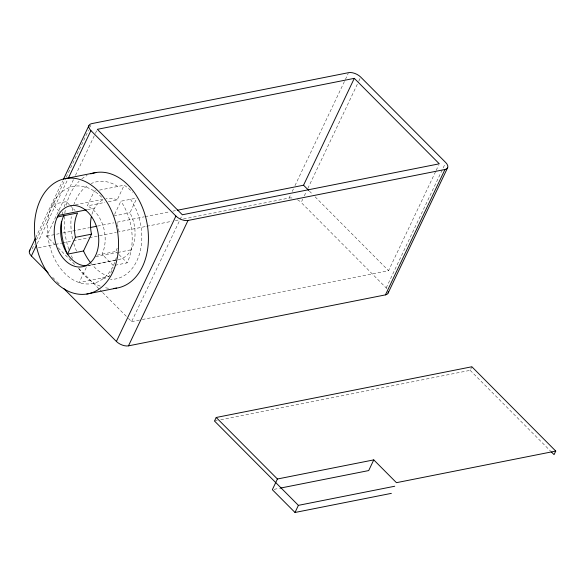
<?xml version="1.0" encoding="UTF-8"?>
<svg xmlns="http://www.w3.org/2000/svg" width="585" height="585" viewBox="0 0 585 585"><rect width="100%" height="100%" fill="white"/><g stroke="black" fill="none" stroke-linecap="round" stroke-linejoin="round"><path stroke-width="0.44" stroke-dasharray="2.92 2.19" d="M35.663 237.766L62.683 180.853M32.131 249.013L34.486 244.062M36.438 239.938L65.82 178.074M66.207 177.248L88.532 130.228M90.105 126.93L90.887 125.278M37.25 243.609L67.801 179.266M54.968 244.603L46.595 236.186L73.527 179.471M75.48 175.361L94.997 134.257M95.384 133.438L97.337 129.329M108.379 201.708L117.168 199.968L124.174 185.204L124.671 185.511A49.506 34.807 78.8 0 1 132.437 192.297M114.638 214.329L120.868 201.211L136.122 198.183M118.228 259.652A31.093 21.864 78.8 0 0 130.652 214.183L129.914 212.786L136.927 198.023M115.26 260.135L87.15 265.707L79.158 282.54L109.029 276.617L113.212 267.798M128.386 318.401L131.603 321.633L182.345 214.775M183.441 219.002L289.085 198.044L290.657 194.746M292.222 191.441L293.399 188.97M294.964 185.672L348.229 73.483M386.875 288.668A9.214 4.76 25.4 0 0 386.188 287.915L301.18 202.468L302.745 199.163M304.31 195.865L306.269 191.741M307.834 188.443L358.364 82.032M358.759 81.205L360.711 77.081M142.345 319.505L388.557 270.665L435.788 171.208M436.176 170.381L438.516 165.453M386.188 287.915L444.936 164.18M220.772 419.803L470.186 370.327L471.876 366.766M75.458 204.765L102.901 199.317M87.406 209.671L94.434 208.282M96.042 190.783L94.302 191.134L87.297 205.891L104.869 202.403M99.516 190.096L124.174 185.204M69.403 204.772L66.259 201.613L52.445 204.348L59.37 211.309M113.856 215.967L129.914 212.786M46.595 236.186L59.129 233.7M62.712 232.991L89.571 227.66M97.629 226.066L113.746 222.87M117.322 222.154L144.181 216.83M145.08 216.655L169.255 211.858M172.831 211.148L175.522 210.615M38.398 247.769L54.515 244.574M55.414 244.398L61.681 243.155M62.573 242.972L72.423 241.02M73.315 240.844L88.54 237.824M89.432 237.649L116.291 232.318M117.19 232.143L145.84 226.461M146.733 226.278L171.8 221.305M175.383 220.596L178.067 220.062M97.22 255.148L115.852 251.462L118.367 253.992M95.626 256.844L116.883 252.632M117.753 252.457L131.12 249.81M88.357 265.568L117.431 259.806M115.091 265.246L127.179 262.848A49.506 34.807 78.8 0 0 122.163 203.163L120.868 201.211M131.603 321.633L141.453 319.681M214.512 421.039L217.196 420.513M274.124 489.338L279.476 488.27M109.029 276.617L107.64 276.135A49.506 34.807 78.8 0 1 91.231 263.586M102.602 277.89L103.523 278.204A49.513 34.815 78.8 0 0 107.384 279.067M117.168 199.968L116.005 199.463A31.093 21.864 78.8 0 0 105.922 198.724M117.753 186.483L116.035 185.401A49.513 34.815 78.8 0 0 91.128 183.58M309.348 191.046L312.565 194.278M315.139 196.867L388.557 270.665M470.186 370.327L550.858 451.415M70.032 205.408L75.07 210.468M118.996 254.621L127.179 262.848M113.366 265.59L102.031 254.197A31.085 21.857 78.8 0 0 87.567 206.022M58.186 247.835L75.575 265.319M78.792 268.552L99.406 289.268M100.05 289.919L101.98 291.856M102.624 292.507L127.742 317.75M52.628 277.348L56.489 281.231M57.133 281.875L59.714 284.464M130.499 199.295L131.8 201.255A49.513 34.815 78.8 0 1 139.778 252.881A49.513 34.815 78.8 0 1 110.47 279.337M289.085 198.044A9.214 4.76 25.4 0 1 293.056 198.169M297.487 199.785A9.214 4.76 25.4 0 1 301.18 202.468M108.496 288.251A58.712 41.286 78.8 0 1 103.677 287.308M100.254 286.175A58.712 41.286 78.8 0 1 78.668 268.5M72.606 258.38A58.712 41.286 78.8 0 1 71.034 254.987M68.84 249.349A58.712 41.286 78.8 0 1 64.518 216.348M64.825 213.233A58.712 41.286 78.8 0 1 65.52 208.75M66.273 205.262A58.712 41.286 78.8 0 1 79.077 181.328M81.783 178.937A58.712 41.286 78.8 0 1 87.063 175.493M91.955 214.278A31.093 21.864 78.8 0 1 103.216 199.69M116.846 222.914A31.093 21.864 78.8 0 1 117.241 224.209M117.424 224.852A31.093 21.864 78.8 0 1 117.921 226.826M118.324 228.823A31.093 21.864 78.8 0 1 118.631 230.834M117.175 248.157A31.093 21.864 78.8 0 1 115.852 251.462M116.327 257.532A49.506 34.807 78.8 0 1 80.072 282.855L77.768 282.065A49.506 34.807 78.8 0 1 48.219 218.285A49.506 34.807 78.8 0 1 92.584 190.059L94.799 191.441A49.506 34.807 78.8 0 1 103.04 198.761M62.156 214.79A49.506 34.807 78.8 0 1 62.924 211.105M64.145 206.871A49.506 34.807 78.8 0 1 66.259 201.613M76.569 251.119A49.513 34.815 78.8 0 1 73.827 243.609M72.599 238.921A49.513 34.815 78.8 0 1 71.253 216.684M72.218 210.651A49.513 34.815 78.8 0 1 73.337 206.344M73.776 204.955A49.513 34.815 78.8 0 1 88.393 185.05"/><path stroke-width="0.88" d="M29.396 250.965L35.268 238.592M63.472 179.2L88.927 125.585M48.124 272.815L31.378 255.981L36.467 245.261M68.196 178.447L90.909 130.601A9.214 4.76 25.4 0 1 91.669 123.632L348.623 72.657A9.214 4.76 25.4 0 1 360.711 77.081L445.726 162.535A9.214 4.76 25.4 0 1 444.966 169.504L385.427 294.884L128.473 345.852A9.214 4.76 25.4 0 1 116.386 341.435L63.575 288.354M91.34 216.691A31.093 21.864 78.8 0 0 91.172 232.45L91.516 234.146L83.523 250.98L67.465 254.168L75.458 237.334L75.114 235.638A31.093 21.864 78.8 0 1 77.586 212.998L57.359 217.013A31.085 21.857 78.8 0 0 64.445 259.645A31.085 21.857 78.8 0 0 94.821 256.998L95.611 255.469A31.085 21.857 78.8 0 0 88.518 212.838A31.085 21.857 78.8 0 0 58.142 215.485L57.359 217.013M116.386 341.435L175.917 216.048L90.909 130.601M128.473 345.852L188.012 220.472L444.966 169.504M177.313 210.256L303.549 185.218L354.291 78.353L439.298 163.807L182.345 214.775L97.337 129.329L354.291 78.353M551.494 452.059L554.061 454.64L555.75 451.072L471.876 366.766L216.201 417.478L214.512 421.039L298.387 505.352L394.743 486.237M555.75 451.072L396.44 482.676L373.771 459.89L277.414 479.005L272.339 489.689L295.008 512.475L391.365 493.36M388.169 292.931L447.708 167.551M295.008 512.475L298.387 505.352M373.771 459.89L368.696 470.574L280.369 488.095M86.529 209.847L58.142 215.485M66.185 178.447L96.057 172.524M90.463 227.485L96.73 226.241M75.458 237.334L91.516 234.146M86.785 294.036A58.712 41.286 78.8 0 0 106.667 201.774A58.712 41.286 78.8 0 0 36.007 212.918A58.712 41.286 78.8 0 0 86.785 294.036L116.649 288.112M303.549 185.218L308.704 190.396M216.201 417.478L277.414 479.005M83.523 250.98L84.32 252.705A49.506 34.807 78.8 0 0 90.777 263.009M67.465 254.168L66.939 253.027A49.506 34.807 78.8 0 1 61.359 221.7M188.012 220.472A9.214 4.76 25.4 0 1 175.917 216.048M388.308 291.644A9.214 4.76 25.4 0 1 385.427 294.884M31.378 255.981A9.214 4.76 25.4 0 1 30.106 249.934M90.821 173.862A58.712 41.286 78.8 0 1 146.791 221.993A58.712 41.286 78.8 0 1 113.965 288.405M86.938 265.722A31.085 21.857 78.8 0 1 64.613 248.932A31.085 21.857 78.8 0 1 63.78 215.741"/></g></svg>
